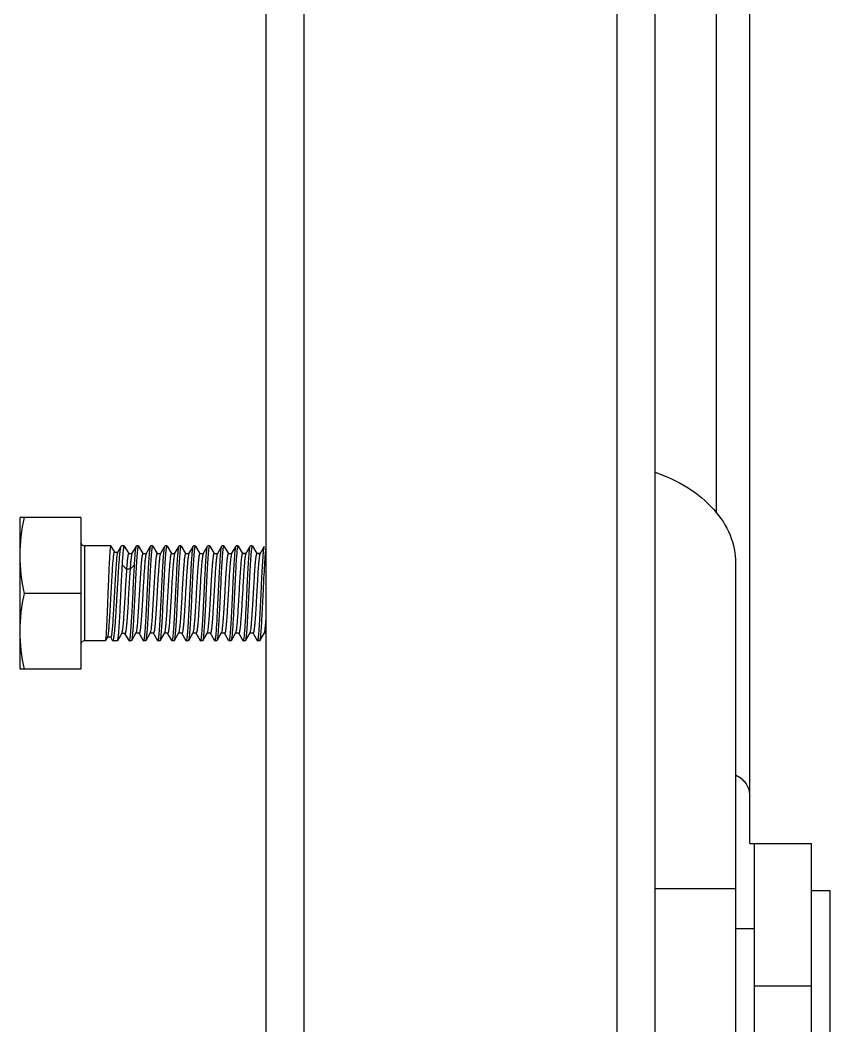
# Model space of a CAD drawing. Extents: x -427546 to -314919, y 698702 to 968782.
# Drawn here: x -414535 to -414099, y 894195 to 894737 of the extents above; entities that cross this region are included whole.
import ezdxf

# ---------------------------------------------------------------- set-up
doc = ezdxf.new("R2010")
doc.units = 0
doc.header["$LTSCALE"] = 1000
doc.header["$MEASUREMENT"] = 0
doc.layers.get('0').update_dxf_attribs({"linetype": 'CONTINUOUS'})

msp = doc.modelspace()

# ---------------------------------------------------------------- linework, layer by layer
for p, q in [((-414141.84, 894293.59), (-414141.84, 895961.39)), ((-414159.73, 894471.37), (-414159.73, 895885.83)), ((-414402.5, 895790.3), (-414402.5, 894093.48)), ((-414382.06, 895790.3), (-414382.06, 894093.48)), ((-414213.4, 895790.3), (-414213.4, 894093.48)), ((-414192.95, 895790.3), (-414192.95, 894093.48)), ((-414534.88, 894387.35), (-414534.88, 894469.13)), ((-414502.17, 894469.13), (-414534.88, 894469.13)), ((-414502.17, 894469.13), (-414502.17, 894387.35)), ((-414500.12, 894453.79), (-414500.12, 894402.68)), ((-414486.02, 894453.79), (-414500.12, 894453.79)), ((-414485.95, 894453.73), (-414486.02, 894453.79)), ((-414485.95, 894453.73), (-414484.07, 894450.51)), ((-414482.33, 894450.41), (-414480.43, 894453.68)), ((-414480.43, 894453.68), (-414480.3, 894453.79)), ((-414478.85, 894453.79), (-414480.3, 894453.79)), ((-414478.75, 894453.71), (-414478.85, 894453.79)), ((-414478.75, 894453.71), (-414476.39, 894449.65)), ((-414474.65, 894449.55), (-414472.24, 894453.71)), ((-414471.18, 894453.79), (-414472.14, 894453.79)), ((-414471.08, 894453.71), (-414471.18, 894453.79)), ((-414471.08, 894453.71), (-414468.72, 894449.65)), ((-414466.98, 894449.55), (-414464.57, 894453.71)), ((-414464.57, 894453.71), (-414464.47, 894453.79)), ((-414463.51, 894453.79), (-414464.47, 894453.79)), ((-414463.41, 894453.71), (-414463.51, 894453.79)), ((-414463.41, 894453.71), (-414461.05, 894449.65)), ((-414459.32, 894449.55), (-414456.91, 894453.71)), ((-414456.91, 894453.71), (-414456.81, 894453.79)), ((-414455.85, 894453.79), (-414456.81, 894453.79)), ((-414455.75, 894453.71), (-414455.85, 894453.79)), ((-414455.75, 894453.71), (-414453.39, 894449.65)), ((-414451.65, 894449.55), (-414449.24, 894453.71)), ((-414449.24, 894453.71), (-414449.14, 894453.79)), ((-414448.18, 894453.79), (-414449.14, 894453.79)), ((-414448.08, 894453.71), (-414448.18, 894453.79)), ((-414448.08, 894453.71), (-414445.72, 894449.65)), ((-414443.98, 894449.55), (-414441.57, 894453.71)), ((-414440.51, 894453.79), (-414441.47, 894453.79)), ((-414440.41, 894453.71), (-414440.51, 894453.79)), ((-414440.41, 894453.71), (-414438.05, 894449.65)), ((-414436.32, 894449.55), (-414433.91, 894453.71)), ((-414433.91, 894453.71), (-414433.81, 894453.79)), ((-414432.85, 894453.79), (-414433.81, 894453.79)), ((-414432.75, 894453.71), (-414432.85, 894453.79)), ((-414432.75, 894453.71), (-414430.39, 894449.65)), ((-414428.65, 894449.55), (-414426.24, 894453.71)), ((-414426.24, 894453.71), (-414426.14, 894453.79)), ((-414425.18, 894453.79), (-414426.14, 894453.79)), ((-414425.08, 894453.71), (-414425.18, 894453.79)), ((-414425.08, 894453.71), (-414422.72, 894449.65)), ((-414420.99, 894449.55), (-414418.58, 894453.71)), ((-414418.58, 894453.71), (-414418.48, 894453.79)), ((-414417.51, 894453.79), (-414418.48, 894453.79)), ((-414417.41, 894453.71), (-414417.51, 894453.79)), ((-414417.41, 894453.71), (-414415.06, 894449.65)), ((-414413.32, 894449.55), (-414410.91, 894453.71)), ((-414410.91, 894453.71), (-414410.81, 894453.79)), ((-414409.85, 894453.79), (-414410.81, 894453.79)), ((-414409.75, 894453.71), (-414409.85, 894453.79)), ((-414409.75, 894453.71), (-414407.39, 894449.65)), ((-414405.65, 894449.55), (-414403.24, 894453.71)), ((-414484.13, 894450.51), (-414482.27, 894450.51)), ((-414476.45, 894449.65), (-414474.59, 894449.65)), ((-414468.78, 894449.65), (-414466.92, 894449.65)), ((-414466.98, 894449.55), (-414467.03, 894449.45)), ((-414461.11, 894449.65), (-414459.26, 894449.65)), ((-414459.32, 894449.55), (-414459.37, 894449.45)), ((-414453.45, 894449.65), (-414451.59, 894449.65)), ((-414451.65, 894449.55), (-414451.7, 894449.44)), ((-414445.78, 894449.65), (-414443.92, 894449.65)), ((-414438.11, 894449.65), (-414436.26, 894449.65)), ((-414436.32, 894449.55), (-414436.37, 894449.43)), ((-414430.45, 894449.65), (-414428.59, 894449.65)), ((-414428.65, 894449.55), (-414428.71, 894449.43)), ((-414422.78, 894449.65), (-414420.93, 894449.65)), ((-414420.99, 894449.55), (-414421.05, 894449.42)), ((-414415.12, 894449.65), (-414413.26, 894449.65)), ((-414413.25, 894449.66), (-414415.06, 894449.66)), ((-414407.45, 894449.65), (-414405.59, 894449.65)), ((-414405.59, 894449.66), (-414407.39, 894449.66)), ((-414405.65, 894449.55), (-414405.72, 894449.41)), ((-414477.57, 894441.2), (-414479.97, 894443.71)), ((-414473.26, 894443.71), (-414475.65, 894441.2)), ((-414149.51, 894444.61), (-414149.51, 893889.04)), ((-414475.65, 894441.2), (-414477.57, 894441.2)), ((-414502.17, 894428.24), (-414532.57, 894428.24)), ((-414450.03, 894429.63), (-414450.1, 894428.24)), ((-414443.39, 894428.24), (-414443.32, 894429.63)), ((-414487.87, 894404.71), (-414489.01, 894402.73)), ((-414486.06, 894404.62), (-414487.92, 894404.62)), ((-414485.07, 894402.82), (-414486.1, 894404.59)), ((-414480.17, 894406.78), (-414482.51, 894402.76)), ((-414478.37, 894406.68), (-414480.23, 894406.68)), ((-414476.17, 894402.78), (-414478.43, 894406.68)), ((-414472.49, 894406.93), (-414474.91, 894402.77)), ((-414470.7, 894406.82), (-414472.55, 894406.82)), ((-414468.41, 894402.77), (-414470.76, 894406.82)), ((-414464.83, 894406.93), (-414467.25, 894402.77)), ((-414463.03, 894406.82), (-414464.89, 894406.82)), ((-414460.74, 894402.77), (-414463.09, 894406.82)), ((-414457.16, 894406.93), (-414459.58, 894402.77)), ((-414455.36, 894406.82), (-414457.22, 894406.82)), ((-414453.07, 894402.77), (-414455.42, 894406.82)), ((-414449.49, 894406.93), (-414451.91, 894402.77)), ((-414447.7, 894406.82), (-414449.55, 894406.82)), ((-414445.41, 894402.77), (-414447.76, 894406.82)), ((-414441.83, 894406.93), (-414444.25, 894402.77)), ((-414440.03, 894406.82), (-414441.89, 894406.82)), ((-414437.74, 894402.77), (-414440.09, 894406.82)), ((-414434.16, 894406.93), (-414436.58, 894402.77)), ((-414432.36, 894406.82), (-414434.22, 894406.82)), ((-414430.08, 894402.77), (-414432.42, 894406.82)), ((-414426.5, 894406.93), (-414428.91, 894402.77)), ((-414424.7, 894406.82), (-414426.56, 894406.82)), ((-414422.41, 894402.77), (-414424.76, 894406.82)), ((-414418.83, 894406.93), (-414421.25, 894402.77)), ((-414417.03, 894406.82), (-414418.89, 894406.82)), ((-414414.74, 894402.77), (-414417.09, 894406.82)), ((-414411.16, 894406.93), (-414413.58, 894402.77)), ((-414409.37, 894406.82), (-414411.22, 894406.82)), ((-414407.08, 894402.77), (-414409.43, 894406.82)), ((-414403.5, 894406.93), (-414405.91, 894402.77)), ((-414402.5, 894406.82), (-414403.56, 894406.82)), ((-414489.07, 894402.68), (-414500.12, 894402.68)), ((-414489.01, 894402.73), (-414489.07, 894402.68)), ((-414485.07, 894402.82), (-414484.91, 894402.68)), ((-414482.6, 894402.68), (-414484.91, 894402.68)), ((-414482.51, 894402.76), (-414482.6, 894402.68)), ((-414476.17, 894402.78), (-414476.06, 894402.68)), ((-414475.01, 894402.68), (-414476.06, 894402.68)), ((-414474.91, 894402.77), (-414475.01, 894402.68)), ((-414468.41, 894402.77), (-414468.31, 894402.68)), ((-414467.35, 894402.68), (-414468.31, 894402.68)), ((-414467.25, 894402.77), (-414467.35, 894402.68)), ((-414460.74, 894402.77), (-414460.64, 894402.68)), ((-414459.68, 894402.68), (-414460.64, 894402.68)), ((-414459.58, 894402.77), (-414459.68, 894402.68)), ((-414453.07, 894402.77), (-414452.97, 894402.68)), ((-414452.01, 894402.68), (-414452.97, 894402.68)), ((-414451.91, 894402.77), (-414452.01, 894402.68)), ((-414445.41, 894402.77), (-414445.31, 894402.68)), ((-414444.35, 894402.68), (-414445.31, 894402.68)), ((-414444.25, 894402.77), (-414444.35, 894402.68)), ((-414437.74, 894402.77), (-414437.64, 894402.68)), ((-414436.68, 894402.68), (-414437.64, 894402.68)), ((-414436.58, 894402.77), (-414436.68, 894402.68)), ((-414430.08, 894402.77), (-414429.97, 894402.68)), ((-414429.01, 894402.68), (-414429.97, 894402.68)), ((-414428.91, 894402.77), (-414429.01, 894402.68)), ((-414422.41, 894402.77), (-414422.31, 894402.68)), ((-414421.35, 894402.68), (-414422.31, 894402.68)), ((-414421.25, 894402.77), (-414421.35, 894402.68)), ((-414414.74, 894402.77), (-414414.64, 894402.68)), ((-414413.68, 894402.68), (-414414.64, 894402.68)), ((-414413.58, 894402.77), (-414413.68, 894402.68)), ((-414407.08, 894402.77), (-414406.98, 894402.68)), ((-414406.02, 894402.68), (-414406.98, 894402.68)), ((-414405.91, 894402.77), (-414406.02, 894402.68)), ((-414502.17, 894387.35), (-414534.88, 894387.35)), ((-414141.84, 894293.59), (-414108.62, 894293.59)), ((-414139.29, 893909.99), (-414139.29, 894293.59)), ((-414108.62, 893909.99), (-414108.62, 894293.59)), ((-414192.95, 894269.33), (-414149.51, 894269.33)), ((-414108.62, 894268.23), (-414098.73, 894268.23)), ((-414098.73, 894268.23), (-414098.73, 894165.62)), ((-414139.29, 894247.59), (-414149.51, 894247.59)), ((-414139.29, 894216.93), (-414108.62, 894216.93))]:
    msp.add_line(p, q)
for centre, start, end in [((-414500.12, 894455.84), 180, 270), ((-414500.12, 894400.64), 90, 180)]:
    msp.add_arc(centre, 2.04, start, end)
for points, knots in [([(-414192.9, 894493.45), (-414186.68, 894491.33), (-414175.14, 894486.01), (-414160.98, 894474.47), (-414151.72, 894460.36), (-414149.51, 894449.71), (-414149.51, 894444.61)], [0, 0, 0, 0, 0.283922, 0.54373, 0.779554, 1, 1, 1, 1]), ([(-414486.02, 894453.79), (-414486.07, 894453.79), (-414486.16, 894453.58), (-414486.24, 894453.24), (-414486.34, 894452.61), (-414486.48, 894451.35), (-414486.65, 894449.21), (-414486.84, 894446.08), (-414487.03, 894442.26), (-414487.22, 894437.89), (-414487.41, 894433.16), (-414487.53, 894429.9), (-414487.59, 894428.24)], [0, 0, 0, 0, 0.006203, 0.021073, 0.045141, 0.078305, 0.170688, 0.294821, 0.44599, 0.618417, 0.805472, 1, 1, 1, 1]), ([(-414482.56, 894428.24), (-414482.38, 894431.31), (-414482.12, 894435.79), (-414481.76, 894441.52), (-414481.51, 894445.24), (-414481.25, 894448.37), (-414481.01, 894450.84), (-414480.75, 894452.52), (-414480.59, 894453.41), (-414480.43, 894453.68)], [0, 0, 0, 0, 0.361155, 0.526427, 0.673911, 0.798642, 0.896457, 0.964179, 1, 1, 1, 1]), ([(-414478.85, 894453.79), (-414478.92, 894453.79), (-414479.04, 894453.5), (-414479.15, 894453.04), (-414479.29, 894452.17), (-414479.42, 894451.04), (-414479.56, 894449.59), (-414479.76, 894447.11), (-414479.88, 894445.12), (-414479.97, 894443.71)], [0, 0, 0, 0, 0.021546, 0.072917, 0.155846, 0.269667, 0.412995, 0.584026, 1, 1, 1, 1]), ([(-414473.26, 894443.71), (-414473.19, 894445.01), (-414473.04, 894447.32), (-414472.79, 894450.32), (-414472.59, 894452.25), (-414472.4, 894453.26), (-414472.3, 894453.6), (-414472.24, 894453.71)], [0, 0, 0, 0, 0.387446, 0.690986, 0.897716, 0.962073, 1, 1, 1, 1]), ([(-414471.18, 894453.79), (-414471.24, 894453.79), (-414471.35, 894453.59), (-414471.44, 894453.24), (-414471.56, 894452.61), (-414471.73, 894451.35), (-414471.93, 894449.21), (-414472.16, 894446.08), (-414472.39, 894442.25), (-414472.63, 894437.89), (-414472.86, 894433.16), (-414473.02, 894429.9), (-414473.1, 894428.24)], [0, 0, 0, 0, 0.006697, 0.021779, 0.045964, 0.079194, 0.171609, 0.295674, 0.446694, 0.618911, 0.805729, 1, 1, 1, 1]), ([(-414472.24, 894453.71), (-414472.23, 894453.73), (-414472.2, 894453.77), (-414472.16, 894453.79), (-414472.14, 894453.79)], [0, 0, 0, 0, 0.600476, 1, 1, 1, 1]), ([(-414466.39, 894428.24), (-414466.24, 894431.34), (-414466.03, 894435.85), (-414465.72, 894441.62), (-414465.5, 894445.35), (-414465.28, 894448.49), (-414465.08, 894450.95), (-414464.84, 894452.59), (-414464.72, 894453.46), (-414464.57, 894453.71)], [0, 0, 0, 0, 0.363963, 0.530225, 0.678242, 0.802937, 0.90006, 0.966368, 1, 1, 1, 1]), ([(-414463.51, 894453.79), (-414463.57, 894453.79), (-414463.68, 894453.59), (-414463.77, 894453.24), (-414463.89, 894452.61), (-414464.06, 894451.35), (-414464.27, 894449.21), (-414464.49, 894446.08), (-414464.73, 894442.25), (-414464.96, 894437.89), (-414465.2, 894433.16), (-414465.35, 894429.9), (-414465.43, 894428.24)], [0, 0, 0, 0, 0.006689, 0.021764, 0.045941, 0.079165, 0.171569, 0.295632, 0.446659, 0.618889, 0.805716, 1, 1, 1, 1]), ([(-414458.72, 894428.24), (-414458.58, 894431.34), (-414458.36, 894435.85), (-414458.06, 894441.62), (-414457.84, 894445.35), (-414457.61, 894448.49), (-414457.41, 894450.95), (-414457.18, 894452.59), (-414457.05, 894453.46), (-414456.91, 894453.71)], [0, 0, 0, 0, 0.363959, 0.530225, 0.678245, 0.80294, 0.900061, 0.966367, 1, 1, 1, 1]), ([(-414455.85, 894453.79), (-414455.9, 894453.79), (-414456.02, 894453.59), (-414456.11, 894453.24), (-414456.23, 894452.61), (-414456.4, 894451.35), (-414456.6, 894449.22), (-414456.83, 894446.08), (-414457.06, 894442.26), (-414457.29, 894437.89), (-414457.53, 894433.16), (-414457.68, 894429.9), (-414457.76, 894428.24)], [0, 0, 0, 0, 0.00668, 0.021743, 0.045911, 0.079128, 0.171521, 0.29558, 0.446613, 0.618858, 0.805701, 1, 1, 1, 1]), ([(-414451.06, 894428.24), (-414450.91, 894431.34), (-414450.7, 894435.85), (-414450.39, 894441.62), (-414450.17, 894445.35), (-414449.94, 894448.49), (-414449.75, 894450.95), (-414449.51, 894452.59), (-414449.39, 894453.46), (-414449.24, 894453.71)], [0, 0, 0, 0, 0.363957, 0.530226, 0.678247, 0.80294, 0.900059, 0.966367, 1, 1, 1, 1]), ([(-414448.18, 894453.79), (-414448.23, 894453.79), (-414448.34, 894453.6), (-414448.43, 894453.28), (-414448.55, 894452.69), (-414448.71, 894451.52), (-414448.91, 894449.52), (-414449.13, 894446.58), (-414449.35, 894442.97), (-414449.58, 894438.85), (-414449.8, 894434.34), (-414449.95, 894431.22), (-414450.03, 894429.63)], [0, 0, 0, 0, 0.006689, 0.021571, 0.045424, 0.078208, 0.169526, 0.292465, 0.442701, 0.6149, 0.802905, 1, 1, 1, 1]), ([(-414443.32, 894429.63), (-414443.18, 894432.58), (-414442.98, 894436.88), (-414442.68, 894442.35), (-414442.47, 894445.87), (-414442.25, 894448.81), (-414442.06, 894451.11), (-414441.83, 894452.66), (-414441.71, 894453.47), (-414441.57, 894453.71)], [0, 0, 0, 0, 0.367266, 0.533405, 0.680662, 0.804347, 0.900563, 0.966339, 1, 1, 1, 1]), ([(-414440.51, 894453.79), (-414440.57, 894453.79), (-414440.68, 894453.59), (-414440.77, 894453.24), (-414440.89, 894452.61), (-414441.06, 894451.35), (-414441.27, 894449.21), (-414441.49, 894446.08), (-414441.73, 894442.25), (-414441.96, 894437.89), (-414442.2, 894433.16), (-414442.35, 894429.9), (-414442.43, 894428.24)], [0, 0, 0, 0, 0.006689, 0.021763, 0.04594, 0.079164, 0.171568, 0.295631, 0.446657, 0.618886, 0.805714, 1, 1, 1, 1]), ([(-414441.57, 894453.71), (-414441.56, 894453.73), (-414441.54, 894453.77), (-414441.49, 894453.79), (-414441.47, 894453.79)], [0, 0, 0, 0, 0.600612, 1, 1, 1, 1]), ([(-414435.72, 894428.24), (-414435.58, 894431.34), (-414435.36, 894435.85), (-414435.06, 894441.62), (-414434.84, 894445.35), (-414434.61, 894448.49), (-414434.41, 894450.95), (-414434.18, 894452.59), (-414434.05, 894453.46), (-414433.91, 894453.71)], [0, 0, 0, 0, 0.363961, 0.530225, 0.678245, 0.802939, 0.90006, 0.966367, 1, 1, 1, 1]), ([(-414432.85, 894453.79), (-414432.9, 894453.79), (-414433.02, 894453.59), (-414433.11, 894453.24), (-414433.23, 894452.61), (-414433.4, 894451.35), (-414433.6, 894449.22), (-414433.83, 894446.08), (-414434.06, 894442.26), (-414434.29, 894437.89), (-414434.53, 894433.16), (-414434.68, 894429.9), (-414434.76, 894428.24)], [0, 0, 0, 0, 0.006676, 0.021733, 0.045899, 0.079113, 0.171508, 0.295569, 0.446596, 0.61884, 0.805693, 1, 1, 1, 1]), ([(-414428.06, 894428.24), (-414427.91, 894431.34), (-414427.7, 894435.85), (-414427.39, 894441.62), (-414427.17, 894445.35), (-414426.95, 894448.49), (-414426.75, 894450.95), (-414426.51, 894452.59), (-414426.39, 894453.46), (-414426.24, 894453.71)], [0, 0, 0, 0, 0.363962, 0.530226, 0.678239, 0.802933, 0.900057, 0.966368, 1, 1, 1, 1]), ([(-414425.18, 894453.79), (-414425.24, 894453.79), (-414425.35, 894453.59), (-414425.44, 894453.24), (-414425.56, 894452.61), (-414425.73, 894451.35), (-414425.93, 894449.21), (-414426.16, 894446.08), (-414426.39, 894442.25), (-414426.63, 894437.89), (-414426.86, 894433.16), (-414427.02, 894429.9), (-414427.1, 894428.24)], [0, 0, 0, 0, 0.006697, 0.021779, 0.045964, 0.079195, 0.171609, 0.295674, 0.446694, 0.618911, 0.805729, 1, 1, 1, 1]), ([(-414420.39, 894428.24), (-414420.24, 894431.34), (-414420.03, 894435.85), (-414419.72, 894441.62), (-414419.5, 894445.35), (-414419.28, 894448.49), (-414419.08, 894450.95), (-414418.84, 894452.59), (-414418.72, 894453.46), (-414418.58, 894453.71)], [0, 0, 0, 0, 0.363963, 0.530225, 0.678242, 0.802937, 0.90006, 0.966368, 1, 1, 1, 1]), ([(-414417.51, 894453.79), (-414417.57, 894453.79), (-414417.68, 894453.59), (-414417.77, 894453.24), (-414417.9, 894452.61), (-414418.06, 894451.35), (-414418.27, 894449.21), (-414418.5, 894446.08), (-414418.73, 894442.25), (-414418.96, 894437.89), (-414419.2, 894433.16), (-414419.35, 894429.9), (-414419.43, 894428.24)], [0, 0, 0, 0, 0.006686, 0.021758, 0.045933, 0.079154, 0.171555, 0.295617, 0.446646, 0.618881, 0.805711, 1, 1, 1, 1]), ([(-414412.73, 894428.24), (-414412.58, 894431.34), (-414412.36, 894435.85), (-414412.06, 894441.62), (-414411.84, 894445.35), (-414411.61, 894448.49), (-414411.41, 894450.95), (-414411.18, 894452.59), (-414411.05, 894453.46), (-414410.91, 894453.71)], [0, 0, 0, 0, 0.363958, 0.530225, 0.678245, 0.80294, 0.90006, 0.966367, 1, 1, 1, 1]), ([(-414409.85, 894453.79), (-414409.91, 894453.79), (-414410.02, 894453.59), (-414410.11, 894453.24), (-414410.23, 894452.61), (-414410.4, 894451.35), (-414410.6, 894449.22), (-414410.83, 894446.08), (-414411.06, 894442.26), (-414411.3, 894437.89), (-414411.53, 894433.16), (-414411.69, 894429.9), (-414411.77, 894428.24)], [0, 0, 0, 0, 0.006677, 0.021736, 0.045902, 0.079117, 0.171507, 0.295565, 0.446598, 0.618848, 0.805696, 1, 1, 1, 1]), ([(-414405.06, 894428.24), (-414404.91, 894431.34), (-414404.7, 894435.85), (-414404.39, 894441.62), (-414404.17, 894445.35), (-414403.95, 894448.49), (-414403.75, 894450.95), (-414403.51, 894452.59), (-414403.39, 894453.46), (-414403.24, 894453.71)], [0, 0, 0, 0, 0.363957, 0.530228, 0.678248, 0.80294, 0.900058, 0.966367, 1, 1, 1, 1]), ([(-414402.5, 894452.92), (-414402.71, 894451.78), (-414402.97, 894448.73), (-414403.35, 894443.24), (-414403.72, 894436.16), (-414403.97, 894430.97), (-414404.1, 894428.24)], [0, 0, 0, 0, 0.140058, 0.370691, 0.667791, 1, 1, 1, 1]), ([(-414484.13, 894450.51), (-414484.18, 894450.51), (-414484.3, 894450.34), (-414484.39, 894450.03), (-414484.51, 894449.48), (-414484.68, 894448.39), (-414484.88, 894446.54), (-414485.11, 894443.82), (-414485.34, 894440.5), (-414485.57, 894436.72), (-414485.8, 894432.61), (-414486.1, 894426.92), (-414486.4, 894421.3), (-414486.71, 894415.97), (-414486.93, 894412.5), (-414487.16, 894409.59), (-414487.36, 894407.3), (-414487.59, 894405.76), (-414487.73, 894404.95), (-414487.87, 894404.71)], [0, 0, 0, 0, 0.003488, 0.010904, 0.022688, 0.038824, 0.083607, 0.143647, 0.216697, 0.300025, 0.390537, 0.484902, 0.671459, 0.756962, 0.833182, 0.897479, 0.947675, 0.982144, 1, 1, 1, 1]), ([(-414482.33, 894450.41), (-414482.48, 894450.16), (-414482.61, 894449.3), (-414482.86, 894447.69), (-414483.07, 894445.31), (-414483.3, 894442.29), (-414483.53, 894438.73), (-414483.84, 894433.32), (-414484.14, 894427.67), (-414484.45, 894421.98), (-414484.68, 894417.93), (-414484.9, 894414.24), (-414485.12, 894411.03), (-414485.35, 894408.4), (-414485.55, 894406.48), (-414485.75, 894405.29), (-414485.9, 894404.78), (-414486.01, 894404.62), (-414486.06, 894404.62)], [0, 0, 0, 0, 0.018844, 0.055045, 0.107437, 0.174076, 0.252464, 0.339678, 0.527511, 0.621285, 0.710453, 0.791854, 0.862644, 0.920393, 0.963178, 0.989688, 0.996707, 1, 1, 1, 1]), ([(-414476.45, 894449.65), (-414476.51, 894449.65), (-414476.65, 894449.42), (-414476.75, 894449.02), (-414476.89, 894448.3), (-414477.09, 894446.86), (-414477.33, 894444.46), (-414477.49, 894442.39), (-414477.57, 894441.2)], [0, 0, 0, 0, 0.023235, 0.075178, 0.15823, 0.271917, 0.585415, 1, 1, 1, 1]), ([(-414474.65, 894449.55), (-414474.8, 894449.29), (-414474.95, 894448.38), (-414475.2, 894446.68), (-414475.43, 894444.18), (-414475.58, 894442.27), (-414475.65, 894441.2)], [0, 0, 0, 0, 0.108395, 0.316903, 0.618184, 1, 1, 1, 1]), ([(-414468.78, 894449.65), (-414468.83, 894449.65), (-414468.94, 894449.5), (-414469.09, 894449.01), (-414469.3, 894447.88), (-414469.51, 894446.05), (-414469.73, 894443.56), (-414469.96, 894440.53), (-414470.18, 894437.05), (-414470.41, 894433.25), (-414470.71, 894427.96), (-414471.01, 894422.71), (-414471.32, 894417.7), (-414471.55, 894414.42), (-414471.77, 894411.64), (-414471.98, 894409.45), (-414472.22, 894407.95), (-414472.36, 894407.16), (-414472.49, 894406.93)], [0, 0, 0, 0, 0.003515, 0.010772, 0.037949, 0.081609, 0.140308, 0.211978, 0.294061, 0.383612, 0.477415, 0.664253, 0.750571, 0.827952, 0.893624, 0.945254, 0.981055, 1, 1, 1, 1]), ([(-414467.03, 894449.45), (-414467.15, 894449.16), (-414467.31, 894448.3), (-414467.53, 894446.69), (-414467.74, 894444.42), (-414468.06, 894440.36), (-414468.43, 894434.41), (-414468.79, 894428.1), (-414469.09, 894422.87), (-414469.31, 894419.15), (-414469.54, 894415.74), (-414469.76, 894412.77), (-414469.98, 894410.34), (-414470.19, 894408.55), (-414470.39, 894407.45), (-414470.54, 894406.97), (-414470.65, 894406.82), (-414470.7, 894406.82)], [0, 0, 0, 0, 0.022098, 0.060554, 0.114206, 0.18123, 0.34569, 0.53115, 0.623722, 0.711849, 0.792446, 0.862698, 0.92016, 0.962863, 0.989437, 0.99654, 1, 1, 1, 1]), ([(-414461.11, 894449.65), (-414461.16, 894449.65), (-414461.28, 894449.5), (-414461.43, 894449.01), (-414461.63, 894447.88), (-414461.84, 894446.05), (-414462.07, 894443.56), (-414462.29, 894440.53), (-414462.52, 894437.05), (-414462.74, 894433.25), (-414463.05, 894427.96), (-414463.34, 894422.71), (-414463.66, 894417.7), (-414463.88, 894414.42), (-414464.11, 894411.64), (-414464.32, 894409.45), (-414464.55, 894407.95), (-414464.69, 894407.16), (-414464.83, 894406.93)], [0, 0, 0, 0, 0.003515, 0.010772, 0.037949, 0.081609, 0.140308, 0.211978, 0.294061, 0.383612, 0.477415, 0.664253, 0.750571, 0.827952, 0.893624, 0.945254, 0.981055, 1, 1, 1, 1]), ([(-414459.37, 894449.45), (-414459.49, 894449.15), (-414459.64, 894448.29), (-414459.86, 894446.67), (-414460.08, 894444.4), (-414460.4, 894440.34), (-414460.77, 894434.39), (-414461.12, 894428.08), (-414461.42, 894422.86), (-414461.65, 894419.13), (-414461.87, 894415.73), (-414462.09, 894412.76), (-414462.31, 894410.33), (-414462.52, 894408.55), (-414462.72, 894407.45), (-414462.87, 894406.97), (-414462.98, 894406.82), (-414463.03, 894406.82)], [0, 0, 0, 0, 0.022237, 0.060809, 0.11455, 0.181633, 0.346125, 0.531524, 0.624042, 0.712107, 0.792639, 0.862829, 0.920237, 0.962898, 0.989446, 0.996542, 1, 1, 1, 1]), ([(-414453.45, 894449.65), (-414453.5, 894449.65), (-414453.61, 894449.5), (-414453.76, 894449.01), (-414453.97, 894447.88), (-414454.17, 894446.05), (-414454.4, 894443.56), (-414454.62, 894440.53), (-414454.85, 894437.05), (-414455.08, 894433.25), (-414455.38, 894427.96), (-414455.68, 894422.71), (-414455.99, 894417.7), (-414456.21, 894414.42), (-414456.44, 894411.64), (-414456.65, 894409.45), (-414456.88, 894407.95), (-414457.02, 894407.16), (-414457.16, 894406.93)], [0, 0, 0, 0, 0.003515, 0.010772, 0.037949, 0.081609, 0.140308, 0.211978, 0.294061, 0.383612, 0.477416, 0.664253, 0.750571, 0.827952, 0.893624, 0.945254, 0.981055, 1, 1, 1, 1]), ([(-414451.7, 894449.44), (-414451.82, 894449.15), (-414451.98, 894448.28), (-414452.2, 894446.66), (-414452.41, 894444.38), (-414452.73, 894440.32), (-414453.1, 894434.37), (-414453.46, 894428.06), (-414453.76, 894422.84), (-414453.98, 894419.12), (-414454.2, 894415.72), (-414454.43, 894412.76), (-414454.65, 894410.33), (-414454.85, 894408.55), (-414455.05, 894407.45), (-414455.2, 894406.97), (-414455.31, 894406.82), (-414455.36, 894406.82)], [0, 0, 0, 0, 0.022376, 0.061065, 0.114893, 0.182035, 0.346559, 0.531898, 0.624361, 0.712364, 0.792832, 0.86296, 0.920314, 0.962934, 0.989455, 0.996544, 1, 1, 1, 1]), ([(-414445.78, 894449.65), (-414445.83, 894449.65), (-414445.94, 894449.51), (-414446.09, 894449.02), (-414446.3, 894447.89), (-414446.51, 894446.08), (-414446.73, 894443.6), (-414446.95, 894440.59), (-414447.27, 894435.79), (-414447.48, 894432.01), (-414447.63, 894429.4)], [0, 0, 0, 0, 0.007368, 0.022553, 0.07941, 0.170757, 0.293599, 0.443643, 0.615565, 1, 1, 1, 1]), ([(-414443.98, 894449.55), (-414444.11, 894449.34), (-414444.25, 894448.63), (-414444.46, 894447.3), (-414444.66, 894445.36), (-414444.87, 894442.89), (-414445.08, 894439.96), (-414445.37, 894435.42), (-414445.57, 894431.85), (-414445.71, 894429.4)], [0, 0, 0, 0, 0.036414, 0.10397, 0.201071, 0.324823, 0.471425, 0.636308, 1, 1, 1, 1]), ([(-414438.11, 894449.65), (-414438.17, 894449.65), (-414438.28, 894449.5), (-414438.43, 894449.01), (-414438.63, 894447.88), (-414438.84, 894446.05), (-414439.07, 894443.56), (-414439.29, 894440.53), (-414439.52, 894437.05), (-414439.74, 894433.25), (-414440.05, 894427.96), (-414440.34, 894422.71), (-414440.66, 894417.7), (-414440.88, 894414.42), (-414441.11, 894411.64), (-414441.32, 894409.45), (-414441.55, 894407.95), (-414441.69, 894407.16), (-414441.83, 894406.93)], [0, 0, 0, 0, 0.003516, 0.010772, 0.037949, 0.081609, 0.140308, 0.211978, 0.294061, 0.383612, 0.477416, 0.664254, 0.750571, 0.827952, 0.893624, 0.945254, 0.981055, 1, 1, 1, 1]), ([(-414436.37, 894449.43), (-414436.49, 894449.13), (-414436.65, 894448.26), (-414436.87, 894446.63), (-414437.08, 894444.34), (-414437.4, 894440.28), (-414437.77, 894434.33), (-414438.13, 894428.02), (-414438.43, 894422.81), (-414438.65, 894419.1), (-414438.87, 894415.7), (-414439.09, 894412.74), (-414439.32, 894410.32), (-414439.52, 894408.55), (-414439.72, 894407.45), (-414439.87, 894406.97), (-414439.98, 894406.82), (-414440.03, 894406.82)], [0, 0, 0, 0, 0.022654, 0.061574, 0.115578, 0.182837, 0.347426, 0.532643, 0.624999, 0.712877, 0.793216, 0.863221, 0.920468, 0.963004, 0.989473, 0.996549, 1, 1, 1, 1]), ([(-414430.45, 894449.65), (-414430.5, 894449.65), (-414430.61, 894449.5), (-414430.76, 894449.01), (-414430.97, 894447.88), (-414431.17, 894446.05), (-414431.4, 894443.56), (-414431.62, 894440.53), (-414431.85, 894437.05), (-414432.08, 894433.25), (-414432.38, 894427.96), (-414432.68, 894422.71), (-414432.99, 894417.7), (-414433.21, 894414.42), (-414433.44, 894411.64), (-414433.65, 894409.45), (-414433.88, 894407.95), (-414434.03, 894407.16), (-414434.16, 894406.93)], [0, 0, 0, 0, 0.003516, 0.010771, 0.037949, 0.081609, 0.140308, 0.211978, 0.294061, 0.383613, 0.477416, 0.664254, 0.750571, 0.827952, 0.893624, 0.945254, 0.981055, 1, 1, 1, 1]), ([(-414428.71, 894449.43), (-414428.83, 894449.12), (-414428.98, 894448.25), (-414429.2, 894446.61), (-414429.42, 894444.33), (-414429.74, 894440.25), (-414430.1, 894434.31), (-414430.46, 894428), (-414430.76, 894422.79), (-414430.98, 894419.08), (-414431.21, 894415.69), (-414431.43, 894412.74), (-414431.65, 894410.32), (-414431.86, 894408.54), (-414432.06, 894407.45), (-414432.21, 894406.97), (-414432.32, 894406.82), (-414432.36, 894406.82)], [0, 0, 0, 0, 0.022792, 0.061828, 0.11592, 0.183237, 0.347858, 0.533014, 0.625317, 0.713133, 0.793408, 0.863351, 0.920544, 0.963039, 0.989482, 0.996551, 1, 1, 1, 1]), ([(-414422.78, 894449.65), (-414422.83, 894449.65), (-414422.94, 894449.5), (-414423.1, 894449.01), (-414423.3, 894447.88), (-414423.51, 894446.05), (-414423.73, 894443.56), (-414423.96, 894440.53), (-414424.18, 894437.05), (-414424.41, 894433.25), (-414424.72, 894427.96), (-414425.01, 894422.71), (-414425.32, 894417.7), (-414425.55, 894414.42), (-414425.78, 894411.64), (-414425.98, 894409.45), (-414426.22, 894407.95), (-414426.36, 894407.16), (-414426.5, 894406.93)], [0, 0, 0, 0, 0.003516, 0.010771, 0.037949, 0.081609, 0.140308, 0.211978, 0.294061, 0.383613, 0.477416, 0.664254, 0.750571, 0.827952, 0.893624, 0.945254, 0.981055, 1, 1, 1, 1]), ([(-414421.05, 894449.42), (-414421.16, 894449.12), (-414421.32, 894448.24), (-414421.54, 894446.59), (-414421.75, 894444.31), (-414422.07, 894440.23), (-414422.44, 894434.29), (-414422.8, 894427.98), (-414423.09, 894422.78), (-414423.32, 894419.07), (-414423.54, 894415.68), (-414423.76, 894412.73), (-414423.98, 894410.31), (-414424.19, 894408.54), (-414424.39, 894407.45), (-414424.54, 894406.97), (-414424.65, 894406.82), (-414424.7, 894406.82)], [0, 0, 0, 0, 0.022931, 0.062083, 0.116262, 0.183637, 0.34829, 0.533386, 0.625634, 0.713389, 0.793599, 0.863481, 0.920621, 0.963074, 0.989491, 0.996553, 1, 1, 1, 1]), ([(-414415.12, 894449.65), (-414415.2, 894449.65), (-414415.34, 894449.33), (-414415.46, 894448.82), (-414415.63, 894447.88), (-414415.78, 894446.64), (-414415.93, 894445.06), (-414416.16, 894442.41), (-414416.43, 894438.54), (-414416.74, 894433.43), (-414417.05, 894427.96), (-414417.36, 894422.51), (-414417.58, 894418.93), (-414417.69, 894417.2)], [0, 0, 0, 0, 0.007549, 0.025288, 0.053782, 0.092698, 0.14142, 0.199125, 0.337396, 0.498012, 0.669894, 0.841157, 1, 1, 1, 1]), ([(-414413.32, 894449.55), (-414413.4, 894449.42), (-414413.5, 894449.01), (-414413.74, 894447.8), (-414413.98, 894445.52), (-414414.27, 894442.02), (-414414.57, 894437.65), (-414414.86, 894432.69), (-414415.25, 894425.8), (-414415.55, 894420.61), (-414415.78, 894417.2)], [0, 0, 0, 0, 0.014139, 0.038106, 0.114569, 0.22512, 0.362916, 0.519336, 0.684562, 1, 1, 1, 1]), ([(-414407.45, 894449.65), (-414407.5, 894449.65), (-414407.61, 894449.5), (-414407.76, 894449.01), (-414407.97, 894447.88), (-414408.18, 894446.05), (-414408.4, 894443.56), (-414408.62, 894440.53), (-414408.85, 894437.05), (-414409.08, 894433.25), (-414409.38, 894427.96), (-414409.68, 894422.71), (-414409.99, 894417.7), (-414410.21, 894414.42), (-414410.44, 894411.64), (-414410.65, 894409.45), (-414410.88, 894407.95), (-414411.03, 894407.16), (-414411.16, 894406.93)], [0, 0, 0, 0, 0.003516, 0.010771, 0.037949, 0.081609, 0.140308, 0.211978, 0.294061, 0.383613, 0.477416, 0.664254, 0.750571, 0.827952, 0.893624, 0.945254, 0.981055, 1, 1, 1, 1]), ([(-414405.72, 894449.41), (-414405.83, 894449.1), (-414405.99, 894448.21), (-414406.21, 894446.56), (-414406.42, 894444.27), (-414406.74, 894440.19), (-414407.11, 894434.24), (-414407.46, 894427.95), (-414407.76, 894422.75), (-414407.99, 894419.04), (-414408.21, 894415.66), (-414408.43, 894412.72), (-414408.65, 894410.31), (-414408.86, 894408.54), (-414409.06, 894407.45), (-414409.21, 894406.97), (-414409.32, 894406.82), (-414409.37, 894406.82)], [0, 0, 0, 0, 0.023208, 0.06259, 0.116944, 0.184435, 0.349152, 0.534126, 0.626268, 0.713899, 0.79398, 0.86374, 0.920773, 0.963144, 0.989509, 0.996558, 1, 1, 1, 1]), ([(-414479.97, 894443.71), (-414480.04, 894442.54), (-414480.33, 894437.39), (-414480.57, 894432.23), (-414480.76, 894428.24)], [0, 0, 0, 0, 0.22604, 1, 1, 1, 1]), ([(-414474.06, 894428.24), (-414474, 894429.62), (-414473.75, 894434.78), (-414473.49, 894439.93), (-414473.26, 894443.71)], [0, 0, 0, 0, 0.2673, 1, 1, 1, 1]), ([(-414477.57, 894441.2), (-414477.82, 894437.72), (-414478.13, 894432.33), (-414478.54, 894425.12), (-414478.85, 894419.77), (-414479.16, 894415.02), (-414479.43, 894411.58), (-414479.66, 894409.37), (-414479.82, 894408.19), (-414479.97, 894407.36), (-414480.09, 894406.92), (-414480.17, 894406.78)], [0, 0, 0, 0, 0.303539, 0.468638, 0.62733, 0.768529, 0.882427, 0.926602, 0.961222, 0.985757, 1, 1, 1, 1]), ([(-414475.65, 894441.2), (-414475.78, 894439.47), (-414476.01, 894435.81), (-414476.34, 894430.16), (-414476.67, 894424.36), (-414476.99, 894418.86), (-414477.27, 894414.65), (-414477.51, 894411.75), (-414477.68, 894410.01), (-414477.84, 894408.65), (-414478, 894407.6), (-414478.13, 894407.05), (-414478.28, 894406.68), (-414478.37, 894406.68)], [0, 0, 0, 0, 0.15003, 0.317321, 0.489066, 0.652114, 0.794019, 0.853588, 0.904016, 0.944371, 0.97394, 0.992316, 1, 1, 1, 1]), ([(-414487.59, 894428.24), (-414487.71, 894425.1), (-414487.88, 894420.53), (-414488.13, 894414.7), (-414488.3, 894410.94), (-414488.48, 894407.8), (-414488.62, 894405.36), (-414488.82, 894403.78), (-414488.89, 894402.95), (-414489.01, 894402.73)], [0, 0, 0, 0, 0.36864, 0.53657, 0.68548, 0.810114, 0.906077, 0.97003, 1, 1, 1, 1]), ([(-414484.91, 894402.68), (-414484.85, 894402.68), (-414484.7, 894402.87), (-414484.51, 894403.5), (-414484.24, 894404.94), (-414483.98, 894407.25), (-414483.69, 894410.4), (-414483.41, 894414.22), (-414483.12, 894418.58), (-414482.84, 894423.32), (-414482.65, 894426.58), (-414482.56, 894428.24)], [0, 0, 0, 0, 0.007547, 0.022985, 0.080637, 0.173055, 0.296975, 0.447746, 0.61965, 0.806111, 1, 1, 1, 1]), ([(-414480.76, 894428.24), (-414480.9, 894425.13), (-414481.11, 894420.61), (-414481.41, 894414.82), (-414481.62, 894411.08), (-414481.84, 894407.94), (-414482.03, 894405.49), (-414482.26, 894403.86), (-414482.37, 894403), (-414482.51, 894402.76)], [0, 0, 0, 0, 0.365079, 0.53175, 0.679987, 0.804667, 0.901508, 0.967249, 1, 1, 1, 1]), ([(-414476.06, 894402.68), (-414476, 894402.68), (-414475.88, 894402.89), (-414475.78, 894403.24), (-414475.65, 894403.86), (-414475.48, 894405.13), (-414475.26, 894407.26), (-414475.03, 894410.4), (-414474.79, 894414.22), (-414474.54, 894418.58), (-414474.3, 894423.32), (-414474.14, 894426.58), (-414474.06, 894428.24)], [0, 0, 0, 0, 0.006868, 0.022, 0.046199, 0.079427, 0.17181, 0.295831, 0.44681, 0.618994, 0.805771, 1, 1, 1, 1]), ([(-414473.1, 894428.24), (-414473.24, 894425.14), (-414473.46, 894420.63), (-414473.77, 894414.86), (-414473.98, 894411.12), (-414474.21, 894407.99), (-414474.41, 894405.53), (-414474.64, 894403.89), (-414474.77, 894403.02), (-414474.91, 894402.77)], [0, 0, 0, 0, 0.364025, 0.530311, 0.678341, 0.803035, 0.90014, 0.966414, 1, 1, 1, 1]), ([(-414468.31, 894402.68), (-414468.25, 894402.68), (-414468.14, 894402.89), (-414468.05, 894403.24), (-414467.93, 894403.87), (-414467.76, 894405.13), (-414467.55, 894407.26), (-414467.33, 894410.4), (-414467.09, 894414.22), (-414466.86, 894418.59), (-414466.63, 894423.32), (-414466.47, 894426.58), (-414466.39, 894428.24)], [0, 0, 0, 0, 0.006693, 0.021771, 0.045952, 0.079179, 0.171588, 0.295652, 0.446676, 0.6189, 0.805722, 1, 1, 1, 1]), ([(-414465.43, 894428.24), (-414465.58, 894425.14), (-414465.79, 894420.63), (-414466.1, 894414.86), (-414466.32, 894411.12), (-414466.54, 894407.99), (-414466.74, 894405.53), (-414466.98, 894403.89), (-414467.1, 894403.02), (-414467.25, 894402.77)], [0, 0, 0, 0, 0.364027, 0.530312, 0.678339, 0.803032, 0.900139, 0.966415, 1, 1, 1, 1]), ([(-414460.64, 894402.68), (-414460.58, 894402.68), (-414460.47, 894402.89), (-414460.38, 894403.24), (-414460.26, 894403.87), (-414460.09, 894405.13), (-414459.89, 894407.27), (-414459.66, 894410.4), (-414459.43, 894414.22), (-414459.19, 894418.59), (-414458.96, 894423.32), (-414458.8, 894426.58), (-414458.72, 894428.24)], [0, 0, 0, 0, 0.006696, 0.021778, 0.045963, 0.079194, 0.171608, 0.295673, 0.446692, 0.618909, 0.805729, 1, 1, 1, 1]), ([(-414457.76, 894428.24), (-414457.91, 894425.14), (-414458.13, 894420.63), (-414458.43, 894414.86), (-414458.65, 894411.12), (-414458.88, 894407.99), (-414459.08, 894405.53), (-414459.31, 894403.89), (-414459.44, 894403.02), (-414459.58, 894402.77)], [0, 0, 0, 0, 0.364034, 0.530325, 0.678352, 0.803041, 0.900142, 0.966414, 1, 1, 1, 1]), ([(-414452.97, 894402.68), (-414452.92, 894402.68), (-414452.8, 894402.89), (-414452.72, 894403.24), (-414452.59, 894403.87), (-414452.43, 894405.13), (-414452.22, 894407.26), (-414451.99, 894410.4), (-414451.76, 894414.22), (-414451.53, 894418.58), (-414451.29, 894423.32), (-414451.14, 894426.58), (-414451.06, 894428.24)], [0, 0, 0, 0, 0.006683, 0.021751, 0.045922, 0.07914, 0.171535, 0.295594, 0.446618, 0.618857, 0.805703, 1, 1, 1, 1]), ([(-414450.1, 894428.24), (-414450.25, 894425.14), (-414450.46, 894420.63), (-414450.77, 894414.86), (-414450.98, 894411.12), (-414451.21, 894407.99), (-414451.41, 894405.53), (-414451.65, 894403.89), (-414451.77, 894403.02), (-414451.91, 894402.77)], [0, 0, 0, 0, 0.364016, 0.530299, 0.678328, 0.803022, 0.900132, 0.966412, 1, 1, 1, 1]), ([(-414447.63, 894429.4), (-414447.78, 894426.72), (-414448.01, 894422.79), (-414448.32, 894417.76), (-414448.54, 894414.46), (-414448.77, 894411.67), (-414448.98, 894409.46), (-414449.22, 894407.96), (-414449.36, 894407.16), (-414449.49, 894406.93)], [0, 0, 0, 0, 0.357179, 0.522363, 0.670515, 0.796289, 0.895183, 0.963748, 1, 1, 1, 1]), ([(-414445.71, 894429.4), (-414445.8, 894427.96), (-414445.96, 894425.11), (-414446.2, 894420.96), (-414446.44, 894417.11), (-414446.68, 894413.71), (-414446.92, 894410.92), (-414447.13, 894409.01), (-414447.3, 894407.88), (-414447.43, 894407.32), (-414447.52, 894407), (-414447.64, 894406.82), (-414447.7, 894406.82)], [0, 0, 0, 0, 0.191103, 0.376469, 0.548513, 0.700189, 0.825314, 0.918839, 0.952565, 0.977198, 0.992701, 1, 1, 1, 1]), ([(-414445.31, 894402.68), (-414445.25, 894402.68), (-414445.14, 894402.89), (-414445.05, 894403.24), (-414444.93, 894403.86), (-414444.76, 894405.13), (-414444.56, 894407.26), (-414444.33, 894410.4), (-414444.09, 894414.22), (-414443.86, 894418.58), (-414443.63, 894423.32), (-414443.47, 894426.58), (-414443.39, 894428.24)], [0, 0, 0, 0, 0.006671, 0.021725, 0.045886, 0.079098, 0.171491, 0.295553, 0.446588, 0.618835, 0.805687, 1, 1, 1, 1]), ([(-414442.43, 894428.24), (-414442.58, 894425.14), (-414442.79, 894420.63), (-414443.1, 894414.86), (-414443.32, 894411.12), (-414443.54, 894407.99), (-414443.74, 894405.53), (-414443.98, 894403.89), (-414444.1, 894403.02), (-414444.25, 894402.77)], [0, 0, 0, 0, 0.364022, 0.530315, 0.678347, 0.803036, 0.900137, 0.966413, 1, 1, 1, 1]), ([(-414437.64, 894402.68), (-414437.58, 894402.68), (-414437.47, 894402.89), (-414437.38, 894403.24), (-414437.26, 894403.86), (-414437.09, 894405.13), (-414436.89, 894407.26), (-414436.66, 894410.4), (-414436.43, 894414.22), (-414436.19, 894418.58), (-414435.96, 894423.32), (-414435.8, 894426.58), (-414435.72, 894428.24)], [0, 0, 0, 0, 0.006673, 0.021728, 0.04589, 0.079102, 0.171488, 0.295544, 0.446579, 0.618833, 0.80569, 1, 1, 1, 1]), ([(-414434.76, 894428.24), (-414434.91, 894425.14), (-414435.13, 894420.63), (-414435.43, 894414.86), (-414435.65, 894411.12), (-414435.88, 894407.99), (-414436.08, 894405.53), (-414436.31, 894403.89), (-414436.44, 894403.02), (-414436.58, 894402.77)], [0, 0, 0, 0, 0.364021, 0.530312, 0.678344, 0.803036, 0.900139, 0.966413, 1, 1, 1, 1]), ([(-414429.97, 894402.68), (-414429.92, 894402.68), (-414429.8, 894402.89), (-414429.72, 894403.24), (-414429.59, 894403.87), (-414429.43, 894405.13), (-414429.22, 894407.26), (-414428.99, 894410.4), (-414428.76, 894414.22), (-414428.53, 894418.58), (-414428.29, 894423.32), (-414428.14, 894426.58), (-414428.06, 894428.24)], [0, 0, 0, 0, 0.006683, 0.021749, 0.045921, 0.079139, 0.171536, 0.295597, 0.446627, 0.618868, 0.805705, 1, 1, 1, 1]), ([(-414427.1, 894428.24), (-414427.25, 894425.14), (-414427.46, 894420.63), (-414427.77, 894414.86), (-414427.99, 894411.12), (-414428.21, 894407.99), (-414428.41, 894405.53), (-414428.65, 894403.89), (-414428.77, 894403.02), (-414428.91, 894402.77)], [0, 0, 0, 0, 0.364024, 0.530311, 0.678341, 0.803035, 0.90014, 0.966414, 1, 1, 1, 1]), ([(-414422.31, 894402.68), (-414422.25, 894402.68), (-414422.14, 894402.89), (-414422.05, 894403.24), (-414421.93, 894403.87), (-414421.76, 894405.13), (-414421.56, 894407.26), (-414421.33, 894410.4), (-414421.09, 894414.22), (-414420.86, 894418.59), (-414420.63, 894423.32), (-414420.47, 894426.58), (-414420.39, 894428.24)], [0, 0, 0, 0, 0.006692, 0.02177, 0.045951, 0.079177, 0.171585, 0.295649, 0.446674, 0.618898, 0.805721, 1, 1, 1, 1]), ([(-414419.43, 894428.24), (-414419.49, 894427.09), (-414419.7, 894422.7), (-414419.91, 894418.31), (-414420.09, 894415.07)], [0, 0, 0, 0, 0.261816, 1, 1, 1, 1]), ([(-414411.77, 894428.24), (-414411.91, 894425.14), (-414412.13, 894420.63), (-414412.43, 894414.86), (-414412.65, 894411.12), (-414412.88, 894407.99), (-414413.08, 894405.53), (-414413.31, 894403.89), (-414413.44, 894403.02), (-414413.58, 894402.77)], [0, 0, 0, 0, 0.364034, 0.530327, 0.678354, 0.803043, 0.900143, 0.966415, 1, 1, 1, 1]), ([(-414413.39, 894415.07), (-414413.33, 894416.09), (-414413.09, 894420.48), (-414412.89, 894424.87), (-414412.73, 894428.24)], [0, 0, 0, 0, 0.233581, 1, 1, 1, 1]), ([(-414406.98, 894402.68), (-414406.92, 894402.68), (-414406.81, 894402.89), (-414406.72, 894403.24), (-414406.6, 894403.87), (-414406.43, 894405.13), (-414406.22, 894407.26), (-414405.99, 894410.4), (-414405.76, 894414.22), (-414405.53, 894418.58), (-414405.29, 894423.32), (-414405.14, 894426.58), (-414405.06, 894428.24)], [0, 0, 0, 0, 0.006682, 0.021748, 0.045918, 0.079135, 0.171528, 0.295585, 0.446611, 0.618853, 0.805701, 1, 1, 1, 1]), ([(-414404.1, 894428.24), (-414404.25, 894425.14), (-414404.46, 894420.63), (-414404.77, 894414.86), (-414404.99, 894411.12), (-414405.21, 894407.99), (-414405.41, 894405.53), (-414405.65, 894403.89), (-414405.77, 894403.02), (-414405.91, 894402.77)], [0, 0, 0, 0, 0.364017, 0.530302, 0.678331, 0.803024, 0.900132, 0.966412, 1, 1, 1, 1]), ([(-414420.09, 894415.07), (-414420.18, 894413.48), (-414420.35, 894410.63), (-414420.59, 894407.3), (-414420.8, 894405.2), (-414420.93, 894404.08), (-414421.07, 894403.31), (-414421.17, 894402.9), (-414421.25, 894402.77)], [0, 0, 0, 0, 0.386254, 0.691736, 0.808776, 0.899775, 0.963628, 1, 1, 1, 1]), ([(-414417.69, 894417.2), (-414417.78, 894415.89), (-414417.94, 894413.53), (-414418.22, 894410.46), (-414418.44, 894408.47), (-414418.66, 894407.4), (-414418.76, 894407.05), (-414418.83, 894406.93)], [0, 0, 0, 0, 0.381097, 0.684377, 0.893928, 0.960143, 1, 1, 1, 1]), ([(-414415.78, 894417.2), (-414415.87, 894415.77), (-414416.02, 894413.73), (-414416.23, 894411.2), (-414416.39, 894409.7), (-414416.53, 894408.52), (-414416.69, 894407.62), (-414416.81, 894407.13), (-414416.95, 894406.82), (-414417.03, 894406.82)], [0, 0, 0, 0, 0.410879, 0.581806, 0.725913, 0.840918, 0.925076, 0.977487, 1, 1, 1, 1]), ([(-414414.64, 894402.68), (-414414.55, 894402.68), (-414414.42, 894403.07), (-414414.3, 894403.62), (-414414.15, 894404.71), (-414414, 894406.11), (-414413.84, 894407.91), (-414413.62, 894410.93), (-414413.48, 894413.36), (-414413.39, 894415.07)], [0, 0, 0, 0, 0.021095, 0.073096, 0.157182, 0.272316, 0.416719, 0.588047, 1, 1, 1, 1]), ([(-414402.5, 894415.13), (-414402.58, 894414.08), (-414402.73, 894412.2), (-414402.95, 894409.74), (-414403.2, 894408.07), (-414403.35, 894407.19), (-414403.5, 894406.93)], [0, 0, 0, 0, 0.381924, 0.683092, 0.891493, 1, 1, 1, 1]), ([(-414141.84, 894319.93), (-414141.84, 894321.99), (-414143.56, 894326.48), (-414147.31, 894329.22), (-414149.46, 894330.28)], [0, 0, 0, 0, 0.461863, 1, 1, 1, 1])]:
    msp.add_open_spline(points, degree=3, knots=knots)
for points in [[(-414534.88, 894448.68), (-414534.88, 894455.54), (-414533.98, 894462.42), (-414532.57, 894469.13)], [(-414532.57, 894428.24), (-414533.98, 894434.95), (-414534.88, 894441.83), (-414534.88, 894448.68)], [(-414534.88, 894407.8), (-414534.88, 894414.65), (-414533.98, 894421.53), (-414532.57, 894428.24)], [(-414532.57, 894387.35), (-414533.98, 894394.06), (-414534.88, 894400.94), (-414534.88, 894407.8)]]:
    msp.add_open_spline(points, degree=3)

doc.saveas('drawing.dxf')
